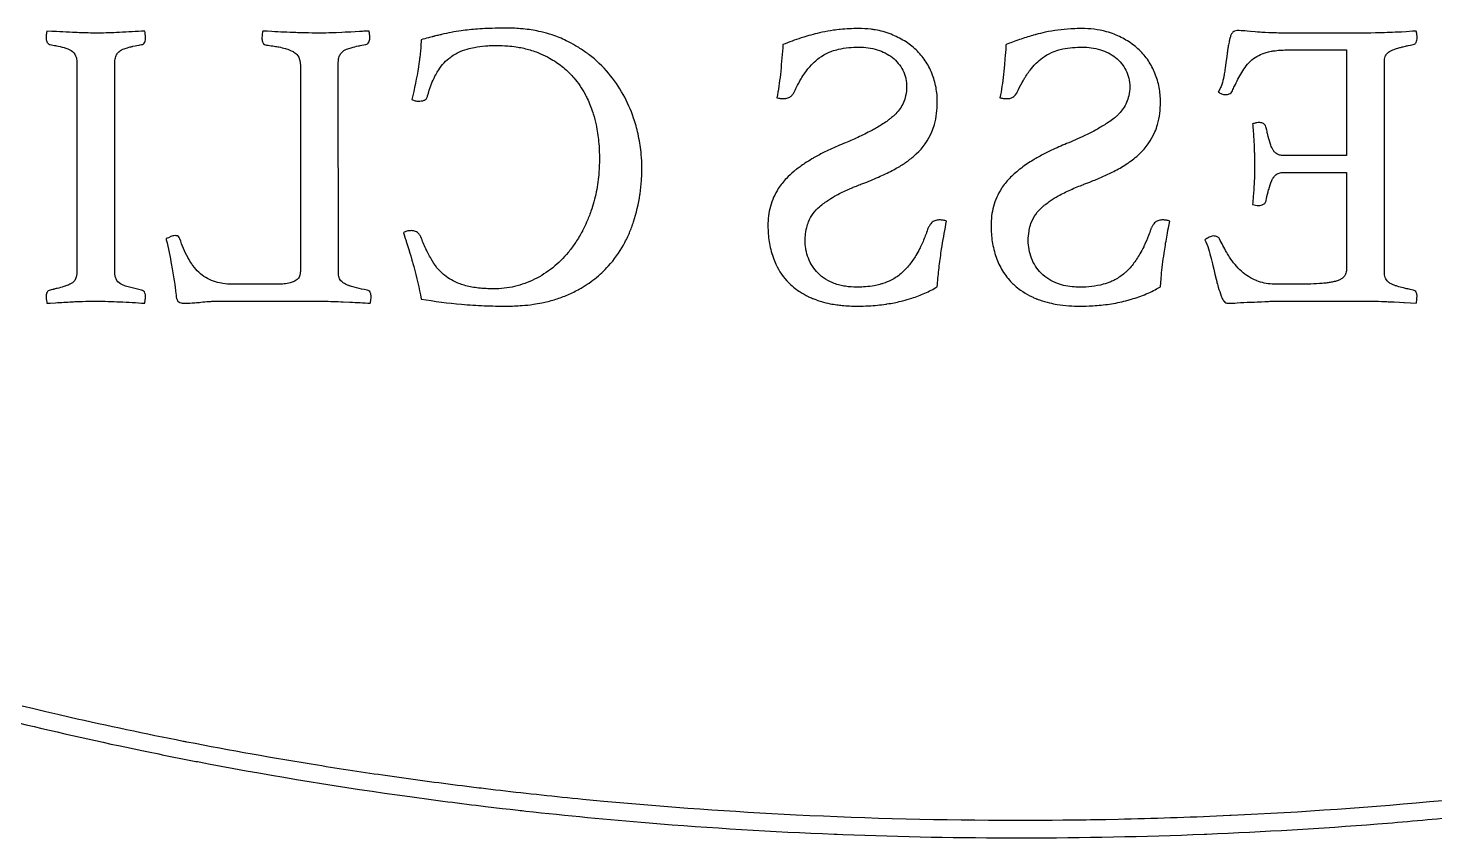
# Model space of a CAD drawing. Header units: millimetres. Extents: x 0 to 889, y 0 to 475.
# Drawn here: x 263 to 520.5, y 0 to 148.3 of the extents above; entities that cross this region are included whole.
import ezdxf

# ---------------------------------------------------------------- set-up
doc = ezdxf.new("R2010")
doc.units = ezdxf.units.MM
doc.layers.add('Layer_1', color=7, linetype='Continuous')

msp = doc.modelspace()

# ---------------------------------------------------------------- linework, layer by layer
at = {"layer": 'Layer_1'}
for points in [[(271.88, 103.55, -0.040451), (271.83, 102.95, -0.022614), (271.79, 102.72, -0.041498), (271.65, 102.34, -0.166824), (270.84, 101.48, -0.026986), (270.39, 101.26), (270.29, 101.22), (270.24, 101.2, -0.013903), (269.84, 101.05, -0.010896), (269.67, 101), (269.5, 100.94, -0.015732), (268.26, 100.6, -0.007722), (267.63, 100.45, -0.006972), (267.47, 100.41), (267.24, 100.36, -0.023203), (267.18, 100.34), (267, 100.31, 0.111963), (266.64, 100.15, 0.092477), (266.45, 99.93, 0.092145), (266.3, 99.53, 0.032178), (266.28, 99.42, 0.031056), (266.26, 99.1), (266.26, 98.95, 0.023435), (266.32, 98.41), (266.36, 98.15), (266.38, 98.02), (266.39, 97.95), (266.41, 97.89), (266.98, 97.93), (267.98, 97.99, -0.001929), (270.99, 98.15, -0.001526), (272.08, 98.2), (272.9, 98.23), (273.52, 98.25), (273.98, 98.26), (274.67, 98.27, -0.023532), (274.71, 98.27, -0.011579), (274.88, 98.27), (275.12, 98.27), (275.36, 98.27, -0.01325), (275.5, 98.27, -0.006808), (277.63, 98.23, -0.005632), (279.76, 98.15, -0.006193), (284.32, 97.89, 0.012087), (284.35, 98.04), (284.39, 98.3, 0.004975), (284.42, 98.5, 0.030178), (284.46, 99.1, 0.037913), (284.43, 99.48, 0.046755), (284.36, 99.76, 0.126367), (284.11, 100.12, 0.129046), (283.72, 100.31, -0.018496), (281.76, 100.74, -0.020659), (280.8, 101.03), (280.56, 101.12), (280.38, 101.19, -0.03333), (279.88, 101.44, -0.162734), (279.06, 102.35, -0.062137), (278.89, 102.94), (278.87, 103.09), (278.85, 103.21, -0.018547), (278.84, 103.55), (278.84, 141.99, -0.043251), (278.89, 142.61, -0.041027), (279.01, 143.06, -0.084738), (279.35, 143.68, -0.084966), (279.88, 144.14, -0.033426), (280.32, 144.38, -0.029564), (281.15, 144.68, -0.0155), (281.78, 144.85), (281.81, 144.86, -0.01078), (282.05, 144.92), (282.15, 144.94), (282.54, 145.02), (282.84, 145.08), (283.28, 145.16, -0.006533), (283.72, 145.24, 0.116115), (284.08, 145.38, 0.143721), (284.32, 145.69, 0.049556), (284.43, 146.1, 0.044199), (284.46, 146.52, 0.031542), (284.42, 147.13, 0.027441), (284.41, 147.2, 0.011098), (284.32, 147.73, -0.005133), (279.69, 147.47), (279.15, 147.44, -0.010745), (275.36, 147.35, -0.005354), (275.1, 147.35), (274.6, 147.36, -0.002684), (274.38, 147.36, -0.007665), (271.1, 147.47, -0.002843), (268.75, 147.59), (268.17, 147.62), (267.29, 147.67), (266.41, 147.73, 0.004745), (266.35, 147.43), (266.32, 147.2), (266.29, 147.03, 0.02814), (266.26, 146.52, 0.039087), (266.29, 146.12, 0.043585), (266.36, 145.83, 0.058599), (266.45, 145.62, 0.221412), (267, 145.24, -0.008182), (267.99, 145.06), (268.17, 145.03, -0.021979), (269.54, 144.69, -0.019386), (270.21, 144.45), (270.37, 144.39, -0.036042), (270.84, 144.14, -0.15696), (271.66, 143.21, -0.059009), (271.83, 142.61, -0.041689), (271.88, 141.99)], [(312.81, 103.71, -0.022727), (312.8, 103.57, -0.057891), (312.72, 103.04, -0.115476), (312.34, 102.35, -0.053701), (312.04, 102.09, -0.047232), (311.7, 101.89, -0.042493), (310.97, 101.63, -0.041226), (309.82, 101.42, -0.025678), (308.66, 101.36), (300.6, 101.36), (300.36, 101.37, -0.034324), (298.6, 101.5), (298.39, 101.54, -0.043421), (296.89, 101.93, -0.048305), (295.48, 102.6, -0.054386), (294.23, 103.55, -0.042545), (293.15, 104.78), (293.03, 104.94), (292.93, 105.09, -0.027079), (292.27, 106.16), (292.24, 106.21, -0.024258), (291.42, 107.91, -0.019789), (290.76, 109.67, 0.062895), (290.62, 109.92, 0.138945), (290.29, 110.2, 0.100998), (289.87, 110.27, 0.061911), (289.47, 110.22, 0.045938), (289.09, 110.09), (288.66, 109.88), (288.45, 109.78), (288.24, 109.67), (288.26, 109.59), (288.27, 109.52, -0.009008), (289.23, 104.87, -0.010311), (289.71, 102.03), (289.81, 101.32), (289.89, 100.78), (289.9, 100.68), (289.95, 100.31), (289.97, 100.16), (290.03, 99.67, -0.001299), (290.09, 99.17, 0.02764), (290.12, 98.88, 0.02189), (290.17, 98.67, 0.060508), (290.3, 98.36, 0.122542), (290.53, 98.12, 0.078718), (290.96, 97.94, 0.059936), (291.42, 97.89, 0.015063), (292.99, 97.94), (293.19, 97.96), (293.36, 97.97), (293.51, 97.98), (293.78, 98), (294.17, 98.04), (294.27, 98.05, 0.021536), (294.34, 98.05), (294.56, 98.08), (294.97, 98.12, -0.008269), (296.41, 98.23, -0.007948), (297.14, 98.26, -0.008861), (297.5, 98.27), (297.86, 98.27), (316.36, 98.27, -0.00374), (316.9, 98.27, -0.013812), (317.01, 98.26, -0.004668), (318.83, 98.22, -0.003033), (320.65, 98.15), (321.89, 98.09, -0.004162), (325.61, 97.89, 0.0139), (325.71, 98.49), (325.72, 98.57, 0.028062), (325.76, 99.1, 0.021337), (325.75, 99.29, 0.044559), (325.7, 99.62, 0.057322), (325.61, 99.86, 0.116536), (325.37, 100.15, 0.111706), (325.02, 100.31), (324.49, 100.4, -0.019017), (322.64, 100.81, -0.01134), (322.19, 100.94, -0.012517), (321.85, 101.05, -0.009357), (321.72, 101.1, -0.01724), (321.67, 101.12), (321.47, 101.2), (321.31, 101.26, -0.030626), (320.87, 101.48, -0.060982), (320.39, 101.84, -0.113219), (319.91, 102.59, -0.051361), (319.8, 103.03, -0.038583), (319.77, 103.48), (319.76, 141.99, -0.043332), (319.81, 142.61, -0.041167), (319.93, 143.06, -0.084847), (320.27, 143.68, -0.087332), (320.8, 144.14, -0.037202), (321.27, 144.38, -0.031247), (322.12, 144.68, -0.0218), (323.45, 145, -0.008535), (323.79, 145.07), (324.04, 145.11), (324.42, 145.18), (324.79, 145.24, 0.236072), (325.35, 145.66, 0.073584), (325.49, 146.04, 0.056431), (325.53, 146.44, 0.028713), (325.49, 147.09, 0.021802), (325.39, 147.73), (324.77, 147.69, -0.012733), (324.7, 147.69, -0.002183), (323.63, 147.63), (322.03, 147.54, -0.017435), (321.93, 147.54), (321.18, 147.5, -0.017454), (321.09, 147.5, -0.016382), (321, 147.49), (320.43, 147.47), (319.39, 147.42), (318.62, 147.39, -0.008802), (316.29, 147.35, -0.004953), (313.62, 147.38, -0.004446), (310.96, 147.47), (310.33, 147.49, -0.003374), (308.13, 147.6), (307.57, 147.63), (306.75, 147.68), (305.92, 147.73, 0.008133), (305.87, 147.43), (305.83, 147.2), (305.81, 147.03, 0.027828), (305.78, 146.52, 0.039168), (305.8, 146.09, 0.045289), (305.87, 145.77, 0.053904), (305.98, 145.55, 0.256145), (306.59, 145.16, -0.00936), (307.79, 145, -0.00954), (308.68, 144.84, -0.00971), (308.85, 144.81, -0.022137), (310.09, 144.51), (310.24, 144.46, -0.036422), (311.29, 144.07, -0.070163), (311.96, 143.63, -0.126085), (312.62, 142.64, -0.047523), (312.76, 142.06, -0.037808), (312.81, 141.46)], [(350.63, 97.36, 0.019632), (353.4, 97.47, 0.017361), (355.48, 97.69, 0.014294), (357.02, 97.96, 0.023569), (359.3, 98.53, 0.026941), (361.5, 99.32, 0.024251), (363.65, 100.35), (363.84, 100.46, 0.040351), (366.72, 102.36, 0.044034), (369.24, 104.72, 0.054151), (371.96, 108.52, 0.024825), (373, 110.62), (373.06, 110.75, 0.022091), (373.83, 112.81, 0.04207), (374.98, 117.75), (375.01, 117.9, 0.01868), (375.26, 120.35), (375.27, 120.5, 0.009328), (375.33, 121.66), (375.33, 121.8), (375.34, 122.31), (375.34, 122.81, 0.021564), (375.24, 125.1, 0.031004), (374.73, 128.49), (374.64, 128.91, 0.024636), (373.83, 131.8, 0.046913), (371.92, 136.11, 0.046675), (369.24, 139.99, 0.055187), (365.68, 143.38), (365.56, 143.47, 0.003422), (365.08, 143.82, 0.020984), (363.34, 144.96), (363.22, 145.03, 0.017717), (361.5, 145.96, 0.03489), (358.91, 147.02, 0.023973), (356.89, 147.59), (356.5, 147.67, 0.028111), (353.58, 148.12), (353.49, 148.13, 0.022693), (350.63, 148.26, 0.004416), (349.51, 148.25), (348.67, 148.24), (348.51, 148.24), (347.92, 148.22, 0.003629), (347.04, 148.19), (346.59, 148.17), (346.15, 148.15), (345.66, 148.12), (345.24, 148.09, 0.016705), (342.26, 147.77, 0.021395), (338.64, 147.09, 0.005837), (338.4, 147.03), (338.19, 146.98, 0.002891), (337.37, 146.78, 0.005172), (337.22, 146.74, 0.012104), (337.07, 146.71), (337.01, 146.69), (336.94, 146.67), (336.44, 146.55), (336.25, 146.5, 0.003562), (334.93, 146.14), (334.92, 145.83, -0.015935), (334.73, 143.49), (334.66, 142.91, -0.004921), (334.6, 142.47), (334.56, 142.14, -0.014248), (334.54, 142.02), (334.51, 141.8), (334.42, 141.16, -0.022461), (333.23, 135.19, 0.053531), (333.81, 134.97, 0.065193), (334.42, 134.89, 0.036195), (334.96, 134.93, 0.048168), (335.49, 135.04, 0.176742), (335.92, 135.37, 0.054887), (336.04, 135.61, 0.043668), (336.12, 135.87, -0.025372), (336.76, 137.87), (336.79, 137.96), (336.83, 138.05, -0.025627), (337.46, 139.45), (337.59, 139.7, -0.024065), (338.14, 140.62, -0.040756), (339.13, 141.9, -0.04824), (340.34, 142.97, -0.034149), (341.26, 143.56, -0.011611), (341.69, 143.78, -0.040734), (343.37, 144.42, -0.023492), (344.68, 144.74, -0.027614), (346.68, 145.01), (346.93, 145.03, -0.011466), (347.82, 145.07), (348.26, 145.08, -0.007189), (348.48, 145.08), (348.7, 145.09, -0.019966), (350.77, 145, -0.017771), (352.32, 144.83, -0.030001), (354.6, 144.35, -0.034143), (356.81, 143.58, -0.025402), (358.45, 142.77, -0.041576), (360.73, 141.24, -0.043394), (362.72, 139.35), (362.88, 139.17, -0.053879), (364.94, 136.17, -0.011539), (365.35, 135.36, -0.033151), (366.35, 132.81), (366.43, 132.56, -0.021313), (366.96, 130.54, -0.028571), (367.43, 127.45, -0.024045), (367.57, 124.32, -0.019011), (367.48, 121.88, -0.031844), (366.99, 118.26, -0.035615), (366.02, 114.73, -0.018901), (365.22, 112.72, -0.015856), (364.52, 111.25, -0.024196), (364.48, 111.18, -0.023938), (364.45, 111.11, -0.024267), (363.24, 109.08), (363.08, 108.83, -0.023015), (361.84, 107.18, -0.05086), (359.03, 104.4, -0.054605), (355.69, 102.27, -0.058347), (352.04, 100.96, -0.056819), (348.18, 100.53, -0.011535), (346.83, 100.56, -0.010424), (345.81, 100.63), (345.43, 100.67), (345.1, 100.71, -0.016946), (343.95, 100.9, -0.021913), (342.82, 101.18, -0.018252), (341.85, 101.5, -0.036431), (340.46, 102.15, -0.045636), (339.19, 103.02, -0.047862), (337.83, 104.4, -0.041368), (336.75, 106.01, -0.010303), (336.22, 106.99), (336.03, 107.37, -0.009136), (335.95, 107.53), (335.81, 107.84, -0.015702), (334.86, 110.05, 0.062687), (334.57, 110.52, 0.126844), (333.91, 111.03, 0.055802), (333.5, 111.15, 0.040501), (333.09, 111.18, 0.035672), (332.69, 111.15, 0.026054), (332.31, 111.07, 0.02517), (331.99, 110.96, 0.047105), (331.68, 110.8), (331.8, 110.44), (332.02, 109.77, -0.003711), (332.21, 109.17), (332.37, 108.65), (332.65, 107.74), (332.86, 107.05), (333.01, 106.54), (333.24, 105.76, -0.004905), (333.35, 105.38), (333.4, 105.18), (333.46, 104.99), (333.57, 104.6, -0.020127), (334.93, 98.65, 0.018843), (342.34, 97.7, 0.012636), (346.48, 97.44, 0.009833)], [(400.06, 135.5), (400.34, 135.44, 0.015122), (400.44, 135.42), (400.53, 135.41), (400.69, 135.39, 0.01812), (400.81, 135.37, 0.029176), (401.17, 135.35, 0.05344), (401.9, 135.42, 0.048769), (402.26, 135.53, 0.075175), (402.58, 135.72, 0.047778), (402.95, 136.1, 0.055154), (403.24, 136.55, -0.008169), (403.66, 137.44, -0.020523), (404.48, 138.95, -0.018295), (405.18, 140.03, -0.03495), (406.39, 141.53), (406.56, 141.71, -0.040519), (407.83, 142.82, -0.055273), (409.49, 143.77, -0.019116), (410.15, 144.04, -0.02782), (411.36, 144.39, -0.0331), (413.21, 144.7, -0.024915), (415.08, 144.78, -0.035239), (416.78, 144.67, -0.04079), (418.45, 144.3, -0.042671), (419.91, 143.71, -0.049715), (421.23, 142.86, -0.106791), (423.11, 140.56, -0.063413), (423.65, 139.09), (423.67, 138.99, -0.051644), (423.82, 137.53, -0.055), (423.64, 135.86, -0.095285), (422.64, 133.54, -0.042282), (421.84, 132.56, -0.015959), (421.38, 132.12), (421.26, 132.02), (421.08, 131.87), (420.89, 131.72, -0.011615), (420.4, 131.35), (420.17, 131.19, -0.021168), (418.29, 130), (417.92, 129.79, -0.00558), (417.58, 129.6), (417.42, 129.51, -0.015538), (414.88, 128.25, -0.011296), (412.27, 127.11), (411.92, 126.97, 0.025584), (411.87, 126.95, 0.014888), (409.15, 125.74, 0.023719), (409.12, 125.72, 0.013725), (407.15, 124.69), (406.79, 124.49), (406.62, 124.39), (406.45, 124.3, 0.012367), (405.21, 123.52, 0.011767), (404.3, 122.89), (403.97, 122.64), (403.68, 122.42, 0.009893), (403.19, 122.02, 0.028105), (401.8, 120.73, 0.048314), (400.32, 118.87, 0.077899), (398.88, 115.62, 0.035137), (398.54, 113.87, 0.031159), (398.43, 112.09, 0.038456), (398.65, 109.16, 0.044097), (399.36, 106.31, 0.026023), (399.88, 105.02, 0.083968), (402.24, 101.62), (402.31, 101.56, 0.031026), (403.42, 100.58, 0.022827), (404.33, 99.95, 0.028708), (405.78, 99.14), (405.87, 99.09, 0.011969), (406.58, 98.78), (406.67, 98.74), (406.99, 98.61), (407.31, 98.49, 0.016231), (408.21, 98.2, 0.023057), (409.83, 97.8, 0.014302), (411.06, 97.6, 0.008233), (411.99, 97.49, 0.024278), (414.79, 97.36, 0.013515), (416.89, 97.42, 0.023117), (420.02, 97.72, 0.010556), (420.22, 97.75), (420.58, 97.81, 0.0232), (423.11, 98.34, 0.012607), (424.76, 98.82, 0.026135), (427.16, 99.72, 0.033519), (429.44, 100.91, -0.009704), (429.71, 103.97, -0.0105), (430.11, 107.03), (430.22, 107.77), (430.32, 108.41, -0.009059), (431.14, 112.92, 0.061476), (430.53, 113.09, 0.041052), (429.89, 113.14, 0.064649), (429.16, 113.06, 0.047754), (428.82, 112.93, 0.062189), (428.51, 112.73, 0.041698), (428.24, 112.44, 0.044378), (427.92, 111.94, 0.028584), (427.67, 111.41), (427.57, 111.13), (427.47, 110.86), (427.43, 110.73, -0.019245), (426.61, 108.72), (426.43, 108.35, -0.009863), (426.35, 108.18, -0.005987), (426.19, 107.84, -0.016457), (425.51, 106.63, -0.033061), (424.33, 104.91, -0.019985), (423.64, 104.13, -0.02313), (422.89, 103.4), (422.79, 103.31, -0.059893), (420.99, 102.12, -0.039311), (419.49, 101.51, -0.012307), (418.91, 101.34, -0.020653), (417.88, 101.1, -0.025571), (416.3, 100.9, -0.009416), (415.91, 100.87), (415.61, 100.85, -0.006493), (415.38, 100.85), (415.3, 100.84), (415.01, 100.84), (414.71, 100.83, -0.037888), (412.61, 100.99, -0.025938), (411.57, 101.19, -0.028726), (410.57, 101.51, -0.048947), (408.98, 102.3, -0.058902), (407.61, 103.4, -0.04768), (406.58, 104.67, -0.050699), (405.83, 106.12, -0.04914), (405.38, 107.72), (405.35, 107.92, -0.036925), (405.24, 109.37, -0.018677), (405.28, 110.23, -0.042624), (405.52, 111.73, -0.03733), (405.87, 112.82, -0.05937), (406.71, 114.31, -0.057013), (407.87, 115.56, -0.034099), (409.59, 116.84, -0.017934), (410.97, 117.67, -0.020857), (413.14, 118.73), (413.42, 118.85), (413.48, 118.88, -0.004143), (413.95, 119.08), (414.04, 119.11), (414.37, 119.25, -0.006102), (415.38, 119.64, 0.023042), (415.43, 119.66, 0.011596), (418.32, 120.83), (418.68, 120.99, 0.013152), (421.15, 122.17, 0.016127), (422.34, 122.82, 0.025484), (424.03, 123.93, 0.0311), (425.59, 125.23, 0.103559), (428.44, 129.27, 0.031461), (428.91, 130.59, 0.039194), (429.32, 132.64, 0.029817), (429.44, 134.74, 0.046558), (429.2, 137.41, 0.049734), (428.44, 139.99, 0.051427), (427.23, 142.28, 0.053589), (425.56, 144.26, 0.051513), (423.42, 145.91, 0.023426), (422.24, 146.57, 0.021758), (421, 147.13, 0.052966), (418.06, 147.94, 0.011332), (417.3, 148.05, 0.030432), (415.01, 148.18, 0.024852), (411.66, 148.02), (411.45, 148), (411.06, 147.95), (410.72, 147.91), (410.42, 147.87, 0.017508), (408.35, 147.5), (407.89, 147.4), (407.46, 147.3), (407.06, 147.2, 0.009816), (405.56, 146.78), (405, 146.61), (404.52, 146.46, 0.015609), (401.17, 145.24, -0.007663), (400.76, 140.37), (400.7, 139.75, -0.00953), (400.42, 137.62, -0.010758)], [(440.91, 135.5, 0.003391), (441.19, 135.44), (441.39, 135.41), (441.47, 135.4, 0.014573), (441.75, 135.36), (441.88, 135.35), (441.95, 135.35, 0.032077), (442.02, 135.35), (442.21, 135.35, 0.054674), (442.85, 135.44, 0.044143), (443.15, 135.55, 0.064706), (443.43, 135.72, 0.015518), (443.62, 135.9, 0.080549), (444.09, 136.55, -0.020395), (444.96, 138.31), (445.14, 138.63, -0.007573), (445.5, 139.22), (445.66, 139.48), (445.81, 139.72, -0.016234), (446.43, 140.58, -0.031256), (447.48, 141.78), (447.55, 141.85, -0.037451), (448.68, 142.82, -0.055188), (450.34, 143.77, -0.033838), (451.69, 144.26), (451.95, 144.33, -0.010109), (452.44, 144.44, -0.029984), (454.18, 144.71), (454.23, 144.71, -0.021752), (455.94, 144.78, -0.03556), (457.64, 144.67, -0.040611), (459.3, 144.3, -0.044658), (460.76, 143.71, -0.050107), (462.08, 142.86, -0.10675), (463.96, 140.56, -0.064922), (464.5, 139.09, -0.054882), (464.67, 137.53, -0.054934), (464.49, 135.86, -0.095125), (463.49, 133.54, -0.042013), (462.69, 132.56, -0.019347), (462.23, 132.12, -0.016427), (461.75, 131.72), (461.5, 131.53, -0.012735), (460.53, 130.85, -0.018183), (458.75, 129.78, -0.01049), (457.38, 129.05, -0.006172), (456.33, 128.53, -0.013999), (453.12, 127.11), (452.77, 126.97, 0.025584), (452.72, 126.95, 0.01546), (450.01, 125.74, 0.014308), (448.02, 124.71), (447.66, 124.5, 0.006193), (446.98, 124.1), (446.69, 123.92, 0.02568), (444.57, 122.45), (444.44, 122.35, 0.01462), (443.52, 121.57, 0.018982), (442.65, 120.73, 0.048624), (441.17, 118.87, 0.07781), (439.73, 115.62, 0.035434), (439.39, 113.87, 0.031097), (439.28, 112.09, 0.038439), (439.5, 109.16, 0.044183), (440.21, 106.31, 0.055292), (441.39, 103.8, 0.055516), (443.1, 101.62, 0.019214), (443.64, 101.11, 0.028007), (444.67, 100.29, 0.035888), (446.36, 99.27, 0.011028), (446.8, 99.06, 0.009203), (447.48, 98.76), (447.56, 98.72), (447.64, 98.69), (447.9, 98.59), (448.17, 98.49, 0.029239), (449.99, 97.95, 0.01759), (451.38, 97.68, 0.021917), (453.51, 97.44, 0.017539), (455.64, 97.36, 0.012255), (457.74, 97.42, 0.010161), (457.94, 97.43, 0.022056), (460.97, 97.73, 0.027179), (463.96, 98.34), (464.17, 98.4, 0.007431), (464.97, 98.62, 0.027171), (467.7, 99.59, 0.018309), (469.02, 100.2), (469.35, 100.37, 0.013872), (470.29, 100.91), (470.35, 101.67), (470.41, 102.35), (470.43, 102.64), (470.46, 102.91, -0.013729), (470.96, 107.03, -0.006694), (471.44, 109.98), (471.57, 110.71), (471.67, 111.27), (471.75, 111.68), (471.87, 112.3), (471.93, 112.61), (471.99, 112.92, 0.065117), (471.38, 113.09, 0.039667), (470.74, 113.14, 0.064369), (470.02, 113.06, 0.053363), (469.67, 112.93, 0.064186), (469.37, 112.73, 0.04765), (469.09, 112.44, 0.046513), (468.77, 111.94, 0.021305), (468.7, 111.81, 0.017958), (468.6, 111.61, 0.013699), (468.52, 111.41, -0.009889), (468.12, 110.3, -0.019889), (467.31, 108.4, -0.011574), (467.23, 108.23, -0.017843), (466.53, 106.91, -0.035072), (465.28, 105.04, -0.020456), (464.55, 104.18, -0.013965), (464.16, 103.78), (463.95, 103.59), (463.85, 103.49), (463.74, 103.4, -0.061283), (461.93, 102.17, -0.019372), (461.19, 101.82, -0.033074), (459.83, 101.35, -0.038666), (457.71, 100.95, -0.028248), (455.56, 100.83, -0.01889), (454.51, 100.87, -0.033021), (452.94, 101.08, -0.040942), (451.42, 101.51, -0.048228), (449.84, 102.3, -0.059283), (448.46, 103.4, -0.04851), (447.43, 104.67, -0.052269), (446.68, 106.12, -0.049959), (446.24, 107.72, -0.043314), (446.09, 109.37, -0.041833), (446.23, 111.09), (446.26, 111.25, -0.038533), (446.59, 112.47, -0.131501), (448.72, 115.56, -0.013125), (449.13, 115.9, -0.013879), (449.94, 116.5), (450.12, 116.63, -0.021733), (451.57, 117.53, -0.022491), (453.86, 118.67, -0.01674), (456.23, 119.64, 0.023329), (456.28, 119.66, 0.005489), (457.73, 120.23, 0.010657), (459.89, 121.15, 0.011349), (462, 122.17, 0.031986), (464.33, 123.54, 0.023227), (464.37, 123.56, 0.038847), (466.44, 125.23, 0.10391), (469.29, 129.27, 0.033113), (469.76, 130.59, 0.039769), (470.17, 132.64, 0.029947), (470.29, 134.74, 0.046274), (470.05, 137.41, 0.051106), (469.29, 139.99, 0.052945), (468.08, 142.28, 0.053562), (466.41, 144.26, 0.051774), (464.27, 145.91, 0.02343), (463.09, 146.57, 0.021598), (461.85, 147.13, 0.026411), (460.4, 147.61, 0.035781), (458.15, 148.05, 0.030127), (455.86, 148.18, 0.012521), (454.18, 148.14), (453.87, 148.12, 0.038222), (449.2, 147.5), (448.74, 147.4), (448.31, 147.3), (447.91, 147.2), (447.53, 147.1), (447.45, 147.08), (447.36, 147.05), (447.02, 146.96), (446.94, 146.94, 0.014454), (444.46, 146.15, 0.010342), (442.02, 145.24, -0.005528), (442, 144.93, -0.005092), (441.83, 142.65), (441.72, 141.51), (441.61, 140.37), (441.55, 139.75, -0.009826), (441.27, 137.62, -0.010834)], [(504.34, 144.26), (504.34, 124.92), (492.79, 124.92, -0.072265), (492.11, 125.01, -0.131109), (491.23, 125.54, -0.055167), (490.92, 125.94, -0.038498), (490.68, 126.4, -0.007276), (490.51, 126.83, -0.026954), (490.02, 128.39, -0.011725), (489.97, 128.59, -0.006538), (489.82, 129.28), (489.75, 129.63, -0.008959), (489.71, 129.81), (489.71, 129.85), (489.68, 129.98, 0.080934), (489.52, 130.41, 0.163169), (489.01, 130.85, 0.057728), (488.69, 130.94, 0.044761), (488.35, 130.97, 0.03377), (488.2, 130.96, 0.033281), (488.17, 130.96, 0.023775), (487.76, 130.89, 0.031979), (487.17, 130.74, -0.005615), (487.21, 130.27), (487.27, 129.44), (487.31, 128.82, -0.003347), (487.43, 126.96), (487.44, 126.73), (487.46, 126.3), (487.47, 125.92, -0.003393), (487.5, 125.26), (487.51, 125.01), (487.52, 124.57), (487.52, 124.41), (487.53, 123.84), (487.53, 123.26, -0.002548), (487.53, 122.48, -0.009875), (487.53, 122.33), (487.52, 122.2, -0.007817), (487.52, 121.94), (487.52, 121.88), (487.51, 121.66), (487.49, 120.9), (487.46, 120.13, -0.005528), (487.41, 119.08), (487.39, 118.69), (487.34, 118), (487.3, 117.48, -0.003383), (487.17, 115.94, 0.024603), (487.72, 115.83, 0.037339), (488.27, 115.79, 0.055258), (488.74, 115.83, 0.06195), (489.07, 115.95, 0.125802), (489.48, 116.28, 0.100065), (489.68, 116.77), (489.72, 117, -0.022351), (490.11, 118.7, -0.032865), (490.12, 118.73, -0.032401), (490.68, 120.36, -0.05653), (491.01, 120.95, -0.057391), (491.36, 121.33, -0.100042), (492.03, 121.71, -0.081355), (492.79, 121.83), (504.34, 121.83), (504.34, 104.01, -0.09964), (504.19, 103.23, -0.083432), (503.87, 102.72, -0.052912), (503.54, 102.43, -0.056549), (502.96, 102.11, -0.035395), (502.34, 101.89, -0.014096), (502.13, 101.84, -0.016866), (501.35, 101.69, -0.009695), (500.65, 101.59), (500.35, 101.56, -0.011785), (500.2, 101.54), (499.93, 101.52, -0.013676), (497.84, 101.4), (497.32, 101.38, -0.014485), (497.22, 101.38, -0.005104), (495.75, 101.36), (491.68, 101.36, -0.018886), (490.73, 101.4, -0.035014), (489.31, 101.59, -0.044536), (487.94, 102.01, -0.027193), (487.89, 102.03, -0.042316), (486.44, 102.76, -0.044978), (485.13, 103.74, -0.037176), (483.95, 104.97, -0.030705), (482.95, 106.34, -0.007582), (482.45, 107.16), (482.41, 107.23, -0.01887), (481.1, 109.67, 0.112132), (480.91, 109.94, 0.069368), (480.7, 110.07, 0.068129), (480.35, 110.17, 0.036685), (479.99, 110.2, 0.073994), (479.59, 110.13, 0.05777), (479.21, 109.97, 0.009865), (478.43, 109.52, -0.0291), (479.09, 107.83, -0.020671), (479.58, 106.08), (479.81, 105.13), (479.9, 104.77), (480.05, 104.15), (480.28, 103.21), (480.5, 102.27), (480.6, 101.88), (480.65, 101.71), (480.73, 101.39), (480.81, 101.11), (480.88, 100.86, 0.019054), (481.43, 99.17, 0.029397), (481.61, 98.75, 0.032351), (481.79, 98.45, 0.038095), (481.95, 98.24, 0.088237), (482.27, 97.98, 0.12487), (482.65, 97.89), (482.76, 97.89, 0.013615), (482.96, 97.89, 0.010103), (483.13, 97.9), (483.44, 97.91), (483.9, 97.93), (484.35, 97.96, -0.010823), (486.76, 98.08), (487.42, 98.1), (487.54, 98.1), (488, 98.12), (488.17, 98.13), (488.78, 98.16), (489.39, 98.19), (489.53, 98.2, -0.005965), (490.6, 98.25, -0.006856), (491.68, 98.27), (507.89, 98.27, -0.002847), (509.04, 98.26), (509.47, 98.25), (510.22, 98.24), (510.78, 98.22, -0.003839), (511.21, 98.2), (511.52, 98.19, -0.002246), (512.48, 98.15), (513.06, 98.12), (514.08, 98.07), (514.84, 98.03), (514.99, 98.02), (516.06, 97.96), (517.14, 97.89, 0.017768), (517.24, 98.49, 0.033598), (517.28, 99.1, 0.020189), (517.28, 99.29, 0.046637), (517.23, 99.62, 0.054079), (517.14, 99.86, 0.116407), (516.9, 100.15, 0.108888), (516.55, 100.31), (516.03, 100.4, -0.007502), (515.14, 100.6), (514.8, 100.68, -0.018286), (513.64, 101, -0.011615), (513.07, 101.2, -0.021331), (512.52, 101.44, -0.068419), (511.98, 101.8, -0.124298), (511.44, 102.6, -0.048008), (511.33, 103.07, -0.034646), (511.29, 103.55), (511.29, 141.99, -0.04322), (511.34, 142.6, -0.048156), (511.46, 143.05, -0.090074), (511.82, 143.64, -0.091392), (512.36, 144.07, -0.025404), (512.86, 144.29, -0.019729), (513.77, 144.59), (514.11, 144.69, -0.007566), (514.72, 144.84), (515.17, 144.95), (515.34, 144.99, -0.008005), (515.64, 145.05), (516.1, 145.15), (516.32, 145.19), (516.55, 145.24, 0.128333), (516.92, 145.41, 0.090582), (517.11, 145.65, 0.082174), (517.25, 146.07, 0.039562), (517.28, 146.52, 0.016808), (517.28, 146.84), (517.27, 147, 0.024487), (517.25, 147.16, 0.033947), (517.14, 147.73), (516.47, 147.68), (515.31, 147.61), (514.43, 147.55), (513.78, 147.52, -0.004418), (511.81, 147.43, -0.003557), (509.89, 147.37), (509.65, 147.37), (508.8, 147.36), (508.59, 147.35), (508.28, 147.35), (508.12, 147.35, -0.010654), (507.96, 147.35), (493.38, 147.35, -0.009203), (490.49, 147.4), (490.13, 147.41), (489.5, 147.44), (489.26, 147.46), (488.85, 147.48), (488.54, 147.5), (488.08, 147.54), (487.61, 147.58), (486.8, 147.65), (486.19, 147.7), (485.73, 147.74, 0.002904), (485.39, 147.76, 0.011983), (485.26, 147.77), (485.14, 147.78), (485.05, 147.78), (484.7, 147.8), (484.61, 147.8), (484.35, 147.8, 0.104296), (483.87, 147.71, 0.082304), (483.57, 147.51, 0.090176), (483.25, 147.07, 0.050646), (483.06, 146.56), (483.01, 146.38, 0.011766), (482.85, 145.68), (482.8, 145.42), (482.75, 145.19, 0.007132), (482.62, 144.39), (482.6, 144.29), (482.55, 143.93, 0.015988), (482.54, 143.84, 0.007668), (482.51, 143.58), (482.38, 142.65), (482.29, 141.96), (482.14, 140.92, -0.003218), (481.98, 139.88, -0.011972), (481.91, 139.44, -0.037461), (481.52, 137.95, -0.021377), (481.24, 137.24, -0.02984), (480.88, 136.55, 0.081803), (481.5, 136.21, 0.083949), (482.21, 136.1, 0.042487), (482.59, 136.13, 0.046312), (482.86, 136.2, 0.098967), (483.22, 136.43, 0.09892), (483.47, 136.78, -0.005861), (483.86, 137.64, -0.008718), (484.49, 138.9, -0.012343), (485.17, 140.14, -0.036868), (486.01, 141.37, -0.047275), (487.05, 142.44, -0.055241), (488.28, 143.26, -0.046805), (489.64, 143.8, -0.027557), (490.56, 144.02), (490.74, 144.06), (490.9, 144.08, -0.015592), (490.98, 144.09, -0.022123), (492.18, 144.22, -0.017213), (493.38, 144.26)]]:
    msp.add_lwpolyline(points, format="xyb", close=True, dxfattribs=at)
for points in [[(521.96, 6.8, -0.011826), (483.27, 4.08, -0.006165), (483.12, 4.07, -0.006158), (482.97, 4.07, -0.005687), (463.74, 3.4), (462.54, 3.37), (460.28, 3.32), (459.3, 3.31), (458.37, 3.29), (457.51, 3.28), (456.69, 3.26, -0.007903), (456.5, 3.26, -0.007847), (456.32, 3.26, -0.000737), (454.84, 3.24), (453.55, 3.22), (452.42, 3.21), (450.44, 3.2, -0.008027), (450.25, 3.19, -0.007907), (450.07, 3.19), (448.68, 3.19), (447.63, 3.18), (446.85, 3.18), (444.5, 3.17), (443.87, 3.17, -0.012079), (403.57, 4.18, -0.010687), (368.37, 6.68), (366.45, 6.86), (364.54, 7.04, -0.004872), (349.43, 8.65), (348.54, 8.76), (347.66, 8.86), (346.78, 8.97, -0.001075), (343.29, 9.39), (342.43, 9.5, -0.004544), (328.74, 11.34, -0.004107), (315.94, 13.29, -0.008298), (292.03, 17.54, -0.001261), (291.37, 17.67, -0.007502), (270.66, 22.05), (268.41, 22.56), (266.19, 23.08), (264, 23.6), (261.85, 24.11, -0.001121)], [(261.23, 21.05, 0.008217), (283.78, 15.99, 0.00347), (293.7, 14.01, 0.000899), (294.86, 13.79), (295.44, 13.68), (296.02, 13.57, 0.012441), (332.86, 7.55, 0.004426), (346.74, 5.76), (348.26, 5.58), (349.76, 5.4), (351.23, 5.23), (352.68, 5.07, 0.001603), (354.11, 4.91, 0.007138), (376.65, 2.75, 0.010288), (410.55, 0.68), (411.08, 0.66), (412.12, 0.62, 0.0096), (444.5, 0), (444.63, 0, 0.005788), (444.76, 0, 0.005788), (444.89, 0, 0.005789), (445.02, 0, 0.009842), (478.32, 0.68, 0.005889), (478.44, 0.68, 0.005889), (478.56, 0.69, 0.00589), (478.69, 0.69, 0.00589), (478.81, 0.7, 0.009465), (510.04, 2.56, 0.002463), (517.37, 3.17, 0.004484), (531.79, 4.58)]]:
    msp.add_lwpolyline(points, format="xyb", dxfattribs=at)

doc.saveas('drawing.dxf')
